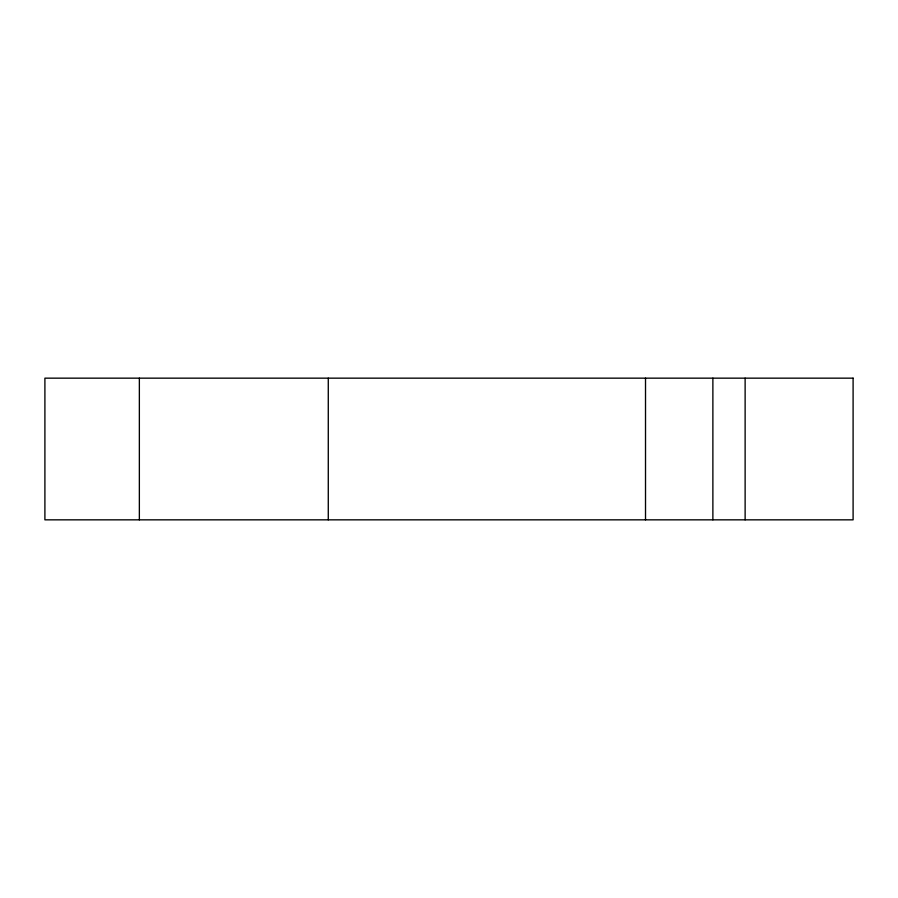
<?xml version="1.0" encoding="UTF-8"?>
<svg xmlns="http://www.w3.org/2000/svg" width="898" height="898" viewBox="0 0 898 898"><rect width="100%" height="100%" fill="white"/><g stroke="black" fill="none" stroke-linecap="round" stroke-linejoin="round"><path stroke-width="1.35" d="M745.127 378.159L745.127 519.841M712.877 378.159L712.877 519.841M645.516 378.159L645.516 519.841M328.275 378.159L328.275 519.841M139.358 378.159L139.358 519.841M853.1 378.159L44.9 378.159L44.9 519.841L853.1 519.841L853.1 378.159"/></g></svg>
